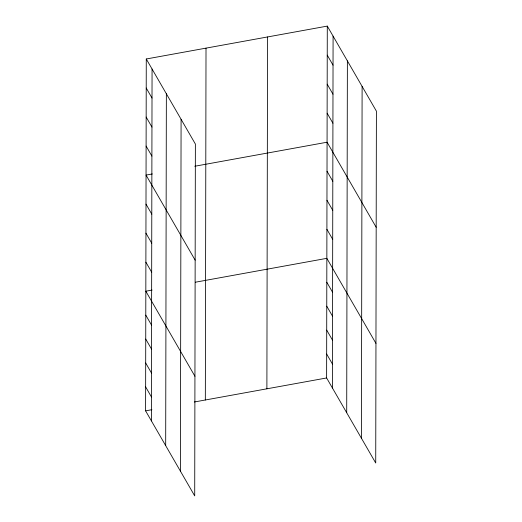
<?xml version="1.0" encoding="UTF-8"?>
<svg xmlns="http://www.w3.org/2000/svg" width="522" height="522" viewBox="0 0 522 522"><rect width="100%" height="100%" fill="white"/><g stroke="black" fill="none" stroke-linecap="round" stroke-linejoin="round"><path stroke-width="0.78" d="M146.271 58.986L195.378 144.039L194.706 495.9L145.599 410.847L146.271 58.986L327.294 26.1L376.401 111.153L375.729 463.014L326.622 377.961L327.294 26.1M151.393 420.882L152.065 69.021M165.683 445.638L166.361 93.777M180.41 471.144L181.088 119.284M205.335 399.996L206.014 48.135M266.886 388.812L267.558 36.951M332.416 388.003L333.088 36.135M346.706 412.758L347.384 60.891M361.433 438.258L362.111 86.398M152.339 173.957L146.049 175.098L195.156 260.152M194.784 166.244L327.072 142.212L376.179 227.266M152.117 290.069L145.827 291.211L194.934 376.264M195.345 282.219L326.85 258.331L375.957 343.385M145.599 410.847L151.889 409.705M194.334 401.992L326.622 377.961M327.242 55.13L333.036 65.165M327.183 84.159L332.977 94.195M327.131 113.189L332.925 123.225M327.02 171.242L332.814 181.278M326.961 200.272L332.755 210.307M326.909 229.302L332.703 239.337M326.805 282.258L332.599 292.294M326.759 306.186L332.553 316.221M326.713 330.113L332.507 340.148M326.668 354.033L332.462 364.075M146.219 88.009L152.013 98.051M146.16 117.039L151.954 127.081M146.108 146.069L151.902 156.104M145.997 204.128L151.791 214.164M145.938 233.158L151.732 243.193M145.886 262.188L151.68 272.223M145.782 315.138L151.576 325.18M145.736 339.065L151.53 349.101M145.69 362.992L151.484 373.028M145.645 386.919L151.439 396.955"/></g></svg>
